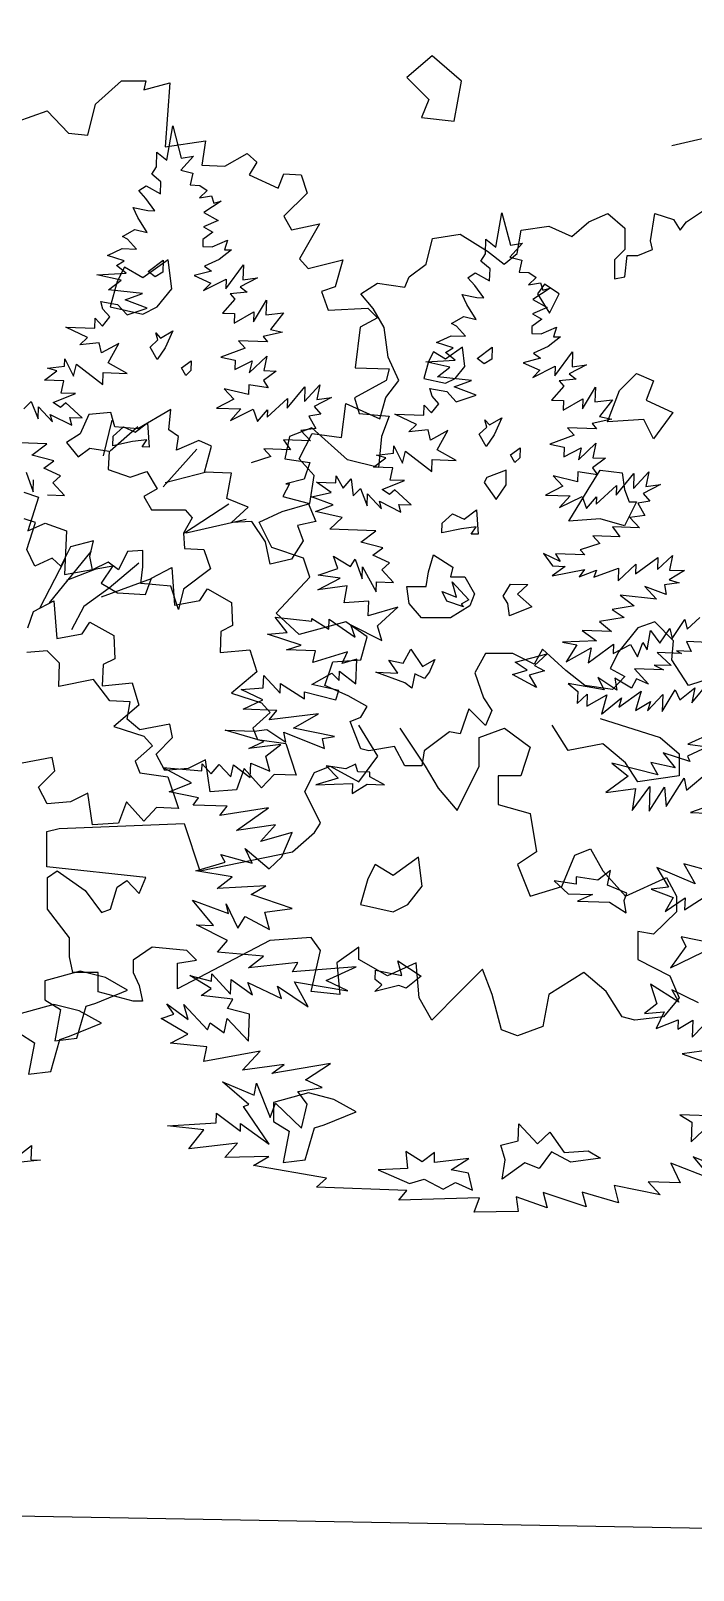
# Model space of a CAD drawing. Header units: inches. Extents: x -11 to 128, y 7 to 56.
# Drawn here: x 53.149 to 53.473, y 21.797 to 22.551 of the extents above; entities that cross this region are included whole.
import ezdxf

# ---------------------------------------------------------------- set-up
doc = ezdxf.new("R2010")
doc.units = ezdxf.units.IN
doc.header["$MEASUREMENT"] = 0
doc.layers.add('CAY', color=94, linetype='Continuous')
doc.layers.add('CAY-3', color=61, linetype='Continuous')
picture_1 = doc.add_image_def('image1.jpg', size_in_pixel=(1680, 1093))

# ---------------------------------------------------------------- blocks, each defined once
blk = doc.blocks.new('A$C76451831')
at = {"layer": 'CAY'}
for p, q in [((1732.8, 1302.8), (1656.2, 1285.1)), ((5943, 1269.4), (5949.7, 1306.8)), ((5949.7, 1306.8), (5958.9, 1271.5)), ((5931.9, 1262.1), (5932.4, 1277.9)), ((5932.4, 1277.9), (5943, 1269.4)), ((5926.6, 1254.1), (5931.9, 1262.1)), ((5972.1, 1273.8), (5958.5, 1258.4)), ((5958.9, 1271.5), (5972.1, 1273.8)), ((5936.7, 1245.6), (5926.6, 1254.1)), ((5936.3, 1232.4), (5936.7, 1245.6)), ((5958.5, 1258.4), (5971.5, 1255.2)), ((5971.5, 1255.2), (5968.8, 1242.2)), ((5912.4, 1236), (5920.7, 1241.1)), ((5920.2, 1227.6), (5912.4, 1236)), ((5930.2, 1214.1), (5920.2, 1227.6)), ((5920.7, 1241.1), (5936.3, 1232.4)), ((5968.8, 1242.2), (5979.2, 1241.8)), ((5987.1, 1236.1), (5978.7, 1228.2)), ((5978.7, 1228.2), (5991.9, 1230.5)), ((5979.2, 1241.8), (5987.1, 1236.1)), ((5991.9, 1230.5), (5994.4, 1222.3)), ((5906.3, 1217.6), (5922.5, 1214.3)), ((5911.3, 1206.6), (5906.3, 1217.6)), ((5922.5, 1214.3), (5930.2, 1214.1)), ((6002.6, 1224.7), (5983.6, 1212.2)), ((5983.6, 1212.2), (5999.1, 1203.5)), ((5994.4, 1222.3), (6002.6, 1224.7)), ((5894.8, 1185.8), (5908.2, 1193.5)), ((5908.2, 1193.5), (5921.6, 1190.3)), ((5921.6, 1190.3), (5911.3, 1206.6)), ((5999.1, 1203.5), (5983, 1196.4)), ((5983, 1196.4), (5993.3, 1190.6)), ((5900.1, 1182.9), (5894.8, 1185.8)), ((5910.1, 1172.2), (5900.1, 1182.9)), ((5982.6, 1182.8), (5982.3, 1175.1)), ((5993.3, 1190.6), (5982.6, 1182.8)), ((5992.7, 1174.7), (6009.3, 1181.8)), ((6009.3, 1181.8), (6006.2, 1171.5)), ((5878.2, 1165.1), (5894.3, 1172.7)), ((5896.6, 1159.5), (5878.2, 1165.1)), ((5894.3, 1172.7), (5910.1, 1172.2)), ((5982.3, 1175.1), (5992.7, 1174.7)), ((6000.4, 1160.8), (5984.3, 1153.7)), ((6013.9, 1171.3), (6000.4, 1160.8)), ((6006.2, 1171.5), (6013.9, 1171.3)), ((5866.6, 1144.2), (5898.8, 1145.8)), ((5893.1, 1138.3), (5866.6, 1144.2)), ((5888.2, 1154.3), (5896.6, 1159.5)), ((5898.8, 1145.8), (5888.2, 1154.3)), ((5991.8, 1148), (5973, 1143.2)), ((5973, 1143.2), (5991.3, 1134.9)), ((5984.3, 1153.7), (5991.8, 1148)), ((6007.4, 1128.9), (6026.9, 1154.9)), ((6026.9, 1154.9), (6026.3, 1138.6)), ((5879.6, 1127.9), (5893.1, 1138.3)), ((5916.6, 1123.9), (5879.6, 1127.9)), ((5983.3, 1127), (6007.8, 1139.3)), ((5991.3, 1134.9), (5983.3, 1127)), ((6007.8, 1139.3), (6007.4, 1128.9)), ((6042.3, 1140.8), (6023.3, 1131)), ((6023.3, 1131), (6030.9, 1125.3)), ((6026.3, 1138.6), (6042.3, 1140.8)), ((5871, 1115), (5889.4, 1111.7)), ((5873.4, 1106.8), (5871, 1115)), ((5889.4, 1111.7), (5899.9, 1100.4)), ((5897.8, 1116.8), (5916.6, 1123.9)), ((5921.5, 1107.8), (5897.8, 1116.8)), ((6017.4, 1117.6), (6003.8, 1102.2)), ((6030.9, 1125.3), (6012.2, 1123.3)), ((6012.2, 1123.3), (6017.4, 1117.6)), ((6037.9, 1092.9), (6051.8, 1116.4)), ((6051.8, 1116.4), (6051.3, 1100.6)), ((5864.5, 1085.8), (5864.9, 1096.7)), ((5864.9, 1096.7), (5872.8, 1088.2)), ((5872.8, 1088.2), (5880.8, 1098.4)), ((5880.8, 1098.4), (5873.4, 1106.8)), ((5899.9, 1100.4), (5921.5, 1107.8)), ((6003.8, 1102.2), (6016.9, 1101.8)), ((6016.5, 1091.4), (6038.3, 1103.8)), ((6016.9, 1101.8), (6016.5, 1091.4)), ((6038.3, 1103.8), (6037.9, 1092.9)), ((6051.3, 1100.6), (6070.4, 1102.6)), ((6070.4, 1102.6), (6056.2, 1084.5)), ((5856.5, 1075.7), (5832.8, 1086.9)), ((5832.8, 1086.9), (5864.5, 1085.8)), ((5848, 1067.8), (5856.5, 1075.7)), ((6069.6, 1081.4), (6048.2, 1076.7)), ((6048.2, 1076.7), (6053, 1071.1)), ((6056.2, 1084.5), (6069.6, 1081.4)), ((5869.4, 1069.8), (5848, 1067.8)), ((5871.7, 1058.8), (5869.4, 1069.8)), ((5890.7, 1069), (5871.7, 1058.8)), ((5879.1, 1048.1), (5890.7, 1069)), ((6028.7, 1064.2), (6002.1, 1054.3)), ((6053, 1071.1), (6021.3, 1072.2)), ((6021.3, 1072.2), (6028.7, 1064.2)), ((5812.7, 1042.3), (5831.4, 1044.3)), ((5823, 1039.2), (5812.7, 1042.3)), ((5831.4, 1044.3), (5831.6, 1052.5)), ((5831.6, 1052.5), (5841.4, 1033.6)), ((5841.4, 1033.6), (5844.6, 1046.6)), ((5844.6, 1046.6), (5873.3, 1024.3)), ((5900, 1036.5), (5879.1, 1048.1)), ((6002.1, 1054.3), (6017.8, 1051)), ((6017.8, 1051), (6017.5, 1040.6)), ((6017.5, 1040.6), (6036.4, 1050.3)), ((6033.2, 1037.3), (6052.4, 1055.2)), ((6036.4, 1050.3), (6033.2, 1037.3)), ((6052.4, 1055.2), (6049.1, 1039.5)), ((5809.5, 1029.2), (5823, 1039.2)), ((5830.8, 1028.5), (5809.5, 1029.2)), ((5827.6, 1015), (5830.8, 1028.5)), ((5873.3, 1024.3), (5873.7, 1037.4)), ((5873.7, 1037.4), (5900, 1036.5)), ((6062.7, 1039), (6048.8, 1028.6)), ((6048.8, 1028.6), (6053.9, 1020.7)), ((6049.1, 1039.5), (6062.7, 1039)), ((5819.1, 1004.9), (5843.5, 1014.5)), ((5843.5, 1014.5), (5827.6, 1015)), ((6016.3, 1008.4), (5997.4, 998.7)), ((6005.9, 1019.7), (6016.3, 1008.4)), ((6032.4, 1013.3), (6005.9, 1019.7)), ((6032.8, 1024.2), (6032.4, 1013.3)), ((6053.9, 1020.7), (6032.8, 1024.2)), ((6052.8, 988.6), (6074.8, 1009.1)), ((6074.5, 998.7), (6093.9, 1022)), ((6074.8, 1009.1), (6074.5, 998.7)), ((6093.3, 1005.7), (6110.2, 1024.2)), ((6093.9, 1022), (6093.3, 1005.7)), ((6122.9, 1010.1), (6104, 1000.4)), ((6110.2, 1024.2), (6107, 1008)), ((6107, 1008), (6122.9, 1010.1)), ((5787.1, 997.8), (5795.1, 1005.7)), ((5795.1, 1005.7), (5802.6, 986.9)), ((5802.6, 986.9), (5803.1, 1000)), ((5803.1, 1000), (5818.4, 983.6)), ((5818.4, 983.6), (5815.9, 991.8)), ((5815.9, 991.8), (5839.5, 980.1)), ((5827.1, 999.2), (5819.1, 1004.9)), ((5832.7, 1004.4), (5827.1, 999.2)), ((5850.7, 987.9), (5832.7, 1004.4)), ((5997.4, 998.7), (6024.1, 997.7)), ((6024.1, 997.7), (6012.8, 985)), ((6012.8, 985), (6037.3, 997.3)), ((6037.3, 997.3), (6042.2, 983.9)), ((6042.2, 983.9), (6053.1, 996.7)), ((6053.1, 996.7), (6052.8, 988.6)), ((6111.4, 992), (6098.2, 989.7)), ((6104, 1000.4), (6111.4, 992)), ((5839.5, 980.1), (5837.1, 988.4)), ((5837.1, 988.4), (5850.7, 987.9)), ((6105.9, 976.3), (6089.5, 974.1)), ((6098.2, 989.7), (6105.9, 976.3)), ((5812.1, 959.8), (5761.9, 961.5)), ((5795.8, 947.2), (5812.1, 959.8)), ((6070.5, 963.9), (6078.3, 953.2)), ((6099.9, 962.9), (6070.5, 963.9)), ((6089.5, 974.1), (6099.9, 962.9)), ((5819.6, 940.9), (5795.8, 947.2)), ((6056.8, 945.8), (6035.2, 938.9)), ((6078.3, 953.2), (6048.9, 954.2)), ((6048.9, 954.2), (6056.8, 945.8)), ((5789.7, 928.8), (5797.1, 907.3)), ((5808.9, 933.2), (5819.6, 940.9)), ((5827.2, 924.8), (5808.9, 933.2)), ((5818.7, 916.9), (5827.2, 924.8)), ((5797.1, 907.3), (5797.6, 920.4)), ((5831.4, 903.4), (5818.7, 916.9)), ((5812.9, 904), (5831.4, 903.4)), ((5778.9, 181.1), (5795.2, 193.7)), ((5795.2, 193.7), (5794.7, 177.9)), ((5805.1, 177.5), (5783.7, 175.5)), ((5794.7, 177.9), (5805.1, 177.5))]:
    blk.add_line(p, q, dxfattribs=at)
for points in [[(941.3, 1311.4), (974, 1323), (997.2, 1298.7), (1018.3, 1296.6), (1026.7, 1330.4), (1055.2, 1355.7), (1081.6, 1355.7), (1079.5, 1346.2), (1107.9, 1353.6), (1102.7, 1284), (1147, 1290.3), (1142.7, 1263.9), (1168.1, 1262.9), (1192.3, 1276.6), (1202.9, 1267.1), (1194.4, 1253.4), (1226.1, 1238.6), (1232.4, 1254.5), (1251.4, 1253.4), (1257.7, 1233.4), (1232.4, 1208), (1240.8, 1193.3), (1271.4, 1199.6), (1249.3, 1161.6), (1258.8, 1151.1), (1296.7, 1160.6), (1288.3, 1131.1), (1273.5, 1125.8), (1280.9, 1105.7), (1324.2, 1107.9), (1334.7, 1097.3), (1315.7, 1086.8), (1310.4, 1042.5), (1347.4, 1041.4), (1344.2, 1028.7), (1309.4, 1009.8), (1314.7, 992.9), (1347.4, 989.7), (1338.9, 967.6), (1335.8, 933.8), (1302, 942.3), (1263, 977.1), (1238.7, 967.6), (1233.4, 943.3), (1260.9, 939.1), (1254.5, 921.2), (1234.5, 915.9), (1238.7, 915.9), (1231.3, 902.2), (1258.8, 894.8), (1267.2, 874.8), (1247.2, 870.5), (1253.5, 853.7)], [(1696.1, 742.9), (1672.1, 743.7), (1677.2, 733.1), (1661.3, 733.7), (1666.6, 730.8), (1639.9, 731.7), (1655.3, 717.6), (1636.8, 718.2), (1647, 712.9), (1615.3, 714), (1630.6, 697.1), (1617.6, 703), (1611.9, 692.8), (1593.7, 703.8), (1595.9, 690.6), (1575.1, 704.5), (1582.3, 691.1), (1542.7, 697.9), (1553.3, 689.4), (1552.8, 676.3), (1563.6, 686.3), (1563.1, 673.2), (1584.9, 685.6), (1579.1, 664.5), (1601.1, 682.3), (1598, 672), (1622.6, 689.7), (1616.4, 668.6), (1632.6, 678.5), (1629.6, 668.1), (1646.1, 686.1), (1645.4, 667.6), (1659.8, 691.1), (1664.9, 680), (1681.2, 693.1), (1677.9, 676.9), (1697.3, 700.2)], [(1700.8, 644.3), (1673.6, 631.7), (1694.8, 628.7), (1673.2, 618.6), (1675.7, 613), (1646.5, 622.2), (1659.6, 605.9), (1633, 611.8), (1640.7, 598.4), (1590.4, 611), (1608.5, 596.8), (1583.9, 579.1), (1616.2, 583.4), (1612.6, 559.5), (1632.1, 585.5), (1631.2, 558.8), (1648, 585), (1649.9, 563.6), (1669.6, 594.7), (1671.9, 581.4), (1696.6, 601.9)], [(1703.5, 566.7), (1676.5, 557.2), (1695, 556.6)], [(1700.9, 492.5), (1669.1, 501.3), (1681.4, 479.5), (1639.5, 497.3), (1652.3, 475.6), (1633.6, 473.5), (1657.4, 464.5), (1648.7, 449), (1670.5, 464.1), (1670, 450.9), (1697.4, 468.6)], [(1698.2, 415), (1666.3, 421.6), (1671.3, 411), (1654.7, 387.5), (1689.7, 404.9)], [(1685, 349.3), (1656.1, 363.5), (1663.8, 350.1), (1632.7, 369.7), (1639.7, 348.2), (1626.2, 337.8), (1647.6, 339.7), (1638.8, 321.5), (1663.1, 331), (1662.7, 320.6), (1679, 330.5), (1678.3, 311.9), (1703.2, 337.8)], [(1699.1, 298), (1667.2, 293.7), (1691, 285.2)], [(1707.5, 225.7), (1664.9, 227.2), (1677.8, 219), (1677, 197.7), (1696.2, 215.6)], [(1736.8, 158), (1679.2, 181.3), (1699.6, 157), (1654.9, 174.5), (1665, 152.8), (1630.2, 154), (1643.3, 140), (1592.9, 149.9), (1597.7, 131.1), (1558.2, 142.9), (1562.6, 126.9), (1515.6, 142.2), (1520, 125.7), (1486, 137.8), (1488.1, 121.8), (1440.1, 120.8), (1446.1, 136.4), (1358.1, 134.1), (1366.6, 144.6), (1267.9, 148.1), (1279.1, 158.1), (1199.4, 171.8), (1216.1, 181.6), (1168, 180.6), (1181.7, 196.4), (1128.5, 190.1), (1145, 210.9), (1105.3, 215), (1158.5, 218.6), (1158.8, 229), (1184.9, 209.5), (1185.2, 217.6), (1216.5, 195.2), (1188.5, 236.1), (1194, 238.6), (1165.5, 263.2), (1199.8, 248.8), (1202.6, 261.9), (1217.6, 224.2), (1223.1, 239.9), (1251.6, 212.6), (1257.9, 238.7), (1247.6, 252.6), (1274.4, 257.1), (1256.2, 265.5), (1283.5, 283.1), (1219.2, 272.2), (1232.7, 282.1), (1187.2, 276), (1206.5, 296.7), (1144.9, 285.2), (1148.2, 301.4), (1108.5, 305.5), (1127.4, 315.3), (1098.5, 332.2), (1112.3, 337.1), (1104.5, 348.3), (1127.9, 331.1), (1123.1, 347.6), (1148.9, 320), (1151.8, 327.6), (1167.3, 316.6), (1170.6, 332.4), (1193.7, 307.5), (1194.8, 337), (1171, 343.2), (1176.8, 353.5), (1142, 357.4), (1153.2, 365.2), (1129.6, 379.1), (1153.4, 372.9), (1153.7, 381), (1174.2, 359), (1174.8, 374.8), (1198.2, 358.2), (1193.2, 371.5), (1229.8, 354.3), (1225.3, 367.6), (1258.9, 345.2), (1244, 372.4), (1302.2, 362.7), (1278.5, 373.9), (1311.2, 388.7), (1241.7, 383.4), (1247.5, 393.6), (1193.8, 387.8), (1210.1, 400.4), (1160, 404.8), (1170.8, 417.6), (1137, 434.6), (1155.6, 434), (1132.5, 461.5), (1171.9, 447), (1169.5, 457.5), (1182.2, 430.8), (1190.3, 443.7), (1216.6, 429.6), (1211.8, 448.3), (1241.4, 452.3), (1196.6, 467.5), (1212.8, 477.3), (1159.7, 474.2), (1176, 486.8), (1136.3, 493.6), (1168.4, 502.9), (1163.7, 511.2), (1197.8, 501.9), (1190.2, 518), (1216.2, 495.8), (1230.2, 508.9), (1241.6, 535.3), (1206.8, 525.6), (1223.3, 543.6), (1180.5, 537.4), (1215.8, 562.4), (1162.5, 553.9), (1170.5, 564), (1133.4, 565.3), (1139.1, 573.3), (1107.2, 579.8), (1131.5, 589.4), (1100.4, 606.4), (1142.9, 602.6), (1143.1, 610.3), (1153.2, 599.5), (1161.7, 609.7), (1174.4, 596.1), (1177.5, 609.1), (1195.6, 595.3), (1196.2, 611.2), (1217.2, 602.3), (1212.8, 618.8), (1229.1, 631.3), (1194, 627.1), (1210.6, 634.7), (1168.4, 647.1), (1200.1, 646), (1213.8, 647.7), (1234.6, 633.9), (1232.3, 644.8), (1276.9, 627), (1274.6, 637.9), (1287.8, 640.2), (1242.8, 649.4), (1270.1, 664.8), (1216.4, 658.5), (1224.9, 668.7), (1187.8, 670), (1209.5, 680.1), (1185.8, 691.3), (1209.9, 693.2), (1210.4, 706.8), (1228.3, 687.6), (1228.7, 698), (1254.8, 681.2), (1255.1, 688.9), (1289.2, 680), (1292.3, 690.3), (1263.1, 696.8), (1284.8, 709.2), (1292.7, 701.2), (1293, 711.6), (1311.1, 697.8), (1312.1, 724.6), (1296, 719.7), (1301.9, 732.6), (1263.9, 720.8), (1267.1, 733.8), (1235.4, 734.9), (1251.4, 739.8), (1214.7, 752), (1236, 753.5), (1223, 770.3), (1262.8, 766.2), (1262.9, 768.9), (1281.5, 757.4), (1281.9, 768.2), (1310.2, 748.6), (1305.7, 761.9), (1339.5, 744.9), (1334.6, 760.9), (1356.7, 781.5), (1324.6, 771.7), (1325.2, 788), (1298.4, 786.2), (1301.7, 804.7), (1269.4, 800.4), (1293.9, 813.1), (1270, 816.2), (1291.5, 823.6), (1286.5, 837), (1305.2, 825.9), (1310.4, 833.9), (1317.9, 812.3), (1318.3, 825.4), (1333.2, 798.2), (1333.6, 809), (1352.2, 808.4), (1339.5, 822), (1347.9, 829.8), (1329.6, 838.2), (1340.3, 846), (1316.5, 852.2), (1332.8, 864.8), (1282.6, 866.6), (1296.2, 879.2), (1266.9, 885.7), (1286.2, 893.2), (1262.5, 901.7), (1284, 906.4), (1268.1, 917.8), (1289.3, 917.1), (1289.6, 924.8), (1297.3, 911.4), (1305.8, 921.5), (1307.9, 902.9), (1315.9, 910.7), (1323.4, 891.9), (1323.8, 905), (1339.1, 888.6), (1336.7, 896.9), (1360.3, 885.2), (1357.8, 893.4), (1371.4, 892.9), (1353.4, 909.4), (1347.8, 904.2), (1339.8, 909.9), (1364.2, 919.5), (1348.4, 920), (1351.5, 933.5), (1330.3, 934.3), (1343.8, 944.2), (1333.4, 947.3), (1352.1, 949.4), (1352.4, 957.5), (1362.1, 938.6), (1365.3, 951.6), (1394, 929.3), (1394.4, 942.4), (1420.7, 941.5), (1399.8, 953.1), (1411.4, 974), (1392.5, 963.8), (1390.1, 974.8), (1368.8, 972.8), (1377.2, 980.7), (1353.6, 991.9), (1385.3, 990.8), (1385.6, 1001.7), (1393.5, 993.3), (1401.6, 1003.4), (1394.2, 1011.8), (1391.7, 1020.1), (1410.2, 1016.7), (1420.7, 1005.5), (1442.2, 1012.9), (1418.5, 1021.8), (1437.3, 1028.9), (1400.3, 1032.9), (1413.8, 1043.3), (1387.3, 1049.2), (1419.5, 1050.8), (1409, 1059.4), (1417.3, 1064.5), (1398.9, 1070.1), (1415, 1077.7), (1430.9, 1077.2), (1420.8, 1088), (1415.5, 1090.9), (1428.9, 1098.6), (1442.4, 1095.4), (1432.1, 1111.6), (1427, 1122.6), (1443.2, 1119.4), (1450.9, 1119.1), (1441, 1132.6), (1433.1, 1141), (1441.4, 1146.2), (1457, 1137.5), (1457.5, 1150.6), (1447.3, 1159.1), (1452.6, 1167.1), (1453.1, 1182.9), (1463.7, 1174.4), (1470.5, 1211.8), (1479.7, 1176.6), (1492.9, 1178.8), (1479.2, 1163.4), (1492.2, 1160.3), (1489.5, 1147.2), (1499.9, 1146.8), (1507.9, 1141.1), (1499.4, 1133.3), (1512.7, 1135.5), (1515.1, 1127.3), (1523.3, 1129.7), (1504.3, 1117.2), (1519.9, 1108.5), (1503.8, 1101.4), (1514, 1095.6), (1503.3, 1087.8), (1503, 1080.1), (1513.4, 1079.7), (1530, 1086.9), (1526.9, 1076.5), (1534.6, 1076.3), (1521.1, 1065.9), (1505, 1058.7), (1512.5, 1053), (1493.8, 1048.2), (1512, 1039.9), (1504.1, 1032), (1528.5, 1044.3), (1528.1, 1033.9), (1547.6, 1060), (1547.1, 1043.7), (1563, 1045.8), (1544.1, 1036.1), (1551.6, 1030.3), (1532.9, 1028.3), (1538.2, 1022.7), (1524.5, 1007.3), (1537.6, 1006.8), (1537.3, 996.4), (1559, 1008.8), (1558.6, 997.9), (1572.6, 1021.5), (1572, 1005.6), (1591.1, 1007.7), (1576.9, 989.6), (1590.4, 986.4), (1568.9, 981.7), (1573.7, 976.1), (1542, 977.2), (1549.5, 969.2), (1522.8, 959.3), (1538.6, 956), (1538.2, 945.6), (1557.1, 955.4), (1554, 942.3), (1573.2, 960.2), (1569.9, 944.5), (1583.5, 944), (1569.5, 933.6), (1574.7, 925.7), (1553.5, 929.2), (1553.1, 918.3), (1526.6, 924.7), (1537.1, 913.4), (1518.2, 903.7), (1544.9, 902.7), (1533.5, 890), (1558, 902.3), (1563, 889), (1573.8, 901.7), (1573.5, 893.6), (1595.6, 914.1), (1595.2, 903.7), (1614.6, 927.1), (1614, 910.8), (1631, 929.2), (1627.7, 913), (1643.6, 915.2), (1624.7, 905.4), (1632.1, 897), (1618.9, 894.7), (1626.6, 881.3), (1610.2, 879.2), (1620.7, 867.9), (1591.3, 868.9), (1599.1, 858.2), (1569.6, 859.3), (1577.5, 850.8), (1556, 843.9), (1561.2, 838.3), (1529.1, 839.4), (1534.2, 831), (1515.9, 839.8), (1525.9, 826.3), (1539.5, 825.9), (1525.5, 815.5), (1560.6, 822.4), (1554.9, 814.4), (1573.8, 821.9), (1570.8, 813.9), (1597.8, 823.8), (1597.4, 810.2), (1616.6, 828.2), (1616.2, 817.7), (1640.9, 835.5), (1640.4, 822.3), (1656.8, 837.6), (1653.5, 821.9), (1669.8, 821.3), (1653.1, 811), (1663.9, 807.9), (1648, 805.8), (1649.9, 795.3), (1626.6, 803.8), (1639.3, 790.2), (1599.5, 794.3), (1615, 782.9), (1590.8, 778.7), (1604.1, 770.1), (1577.2, 765.6), (1590, 754.7), (1558.3, 755.8), (1573.8, 744.4), (1536.6, 743), (1552.3, 740.2), (1540.8, 721.6), (1568.1, 736.9), (1564.8, 720.7), (1592.2, 741.1), (1591.9, 730.6), (1610.8, 740.4), (1618.5, 727), (1624.5, 742.7), (1629.2, 734.8), (1632.6, 756), (1643, 742), (1654, 757.9), (1656.3, 747), (1670.2, 767.8), (1672.6, 757.3), (1686.6, 770)], [(5963.8, 1034.3), (5959.1, 1042.6), (5969.8, 1050.4), (5969.4, 1039.5), (5963.8, 1034.3)], [(1253.5, 853.7), (1240.8, 833.6), (1217.6, 828.4), (1212.4, 852.6), (1197.6, 874.8), (1175.4, 873.7), (1193.4, 890.6), (1170.2, 900.1), (1175.4, 927.5), (1145.9, 928.6), (1153.3, 957), (1139.6, 963.4), (1115.3, 952.8), (1117.4, 967.6), (1106.9, 975), (1109, 997.1), (1073.1, 976), (1047.8, 978.1), (1043.6, 993.9), (1019.3, 991.8), (1009.9, 970.7), (995.1, 961.2), (1007.7, 945.4), (1020.4, 954.9), (1041.5, 951.8), (1040.4, 931.7), (1064.7, 923.3), (1082.6, 929.6), (1094.2, 910.6), (1079.5, 902.2), (1087.9, 887.4), (1124.8, 887.4), (1132.2, 879), (1122.7, 862.1), (1123.8, 845.2), (1144.9, 844.2), (1152.2, 823.1), (1122.7, 800.9), (1117.4, 778.8), (1109, 804.1), (1076.3, 807.3), (1078.4, 825.2), (1078.4, 843.1), (1061.5, 842.1), (1052, 822), (1040.4, 830.5), (1023.6, 822), (1020.4, 836.8), (1024.6, 853.7), (999.3, 847.3), (988.8, 826.2), (979.3, 834.7), (960.3, 826.2), (951.8, 844.2), (961.3, 873.7), (948.7, 877.9)], [(1044.7, 985.5), (1035.2, 946.5)], [(1073.1, 978.1), (1042.6, 951.8)], [(1137.5, 953.9), (1100.6, 912.7)], [(1484.5, 939.3), (1479.8, 947.6), (1490.5, 955.4), (1490.1, 944.5), (1484.5, 939.3)], [(1148, 928.6), (1102.7, 917)], [(1172.3, 893.7), (1123.8, 862.1)], [(1191.3, 876.9), (1125.9, 862.1)], [(952.9, 758.7), (959.2, 776.7), (981.4, 788.3), (984.5, 747.1), (1012, 752.4), (1020.4, 765.1), (1046.8, 750.3), (1047.8, 725), (1035.2, 718.7), (1034.1, 695.5), (1066.8, 698.6), (1074.2, 674.4), (1046.8, 651.2), (1079.5, 640.6), (1089, 630.1), (1070, 613.2), (1075.2, 600.5), (1105.8, 596.3), (1117.4, 561.5), (1093.2, 562.6), (1079.5, 547.8), (1060.5, 568.9), (1052, 545.7), (1023.6, 543.6), (1018.3, 578.4), (999.3, 568.9), (974, 566.8), (964.5, 584.7), (982.4, 602.7), (979.3, 617.4), (946.6, 611.1)], [(1021.5, 842.1), (976.1, 786.2)], [(993, 832.6), (965.6, 779.8)], [(1074.2, 829.4), (1041.5, 802), (1014.1, 782), (1000.4, 756.6)], [(1027.8, 823.1), (995.1, 810.4)], [(1033.1, 792.5), (1087.9, 812.5)]]:
    blk.add_lwpolyline(points, dxfattribs=at)
for points in [[(1418.3, 1311.9), (1426.2, 1355.4), (1394.5, 1383.2), (1366.8, 1359.4), (1390.6, 1335.6), (1382.7, 1315.8)], [(1109.9, 1128.8), (1106, 1160.5), (1078.3, 1140.7), (1058.5, 1152.6), (1050.5, 1136.7), (1042.6, 1109), (1078.3, 1101.1), (1094.1, 1109)], [(5922.9, 1147.7), (5939.2, 1160.3), (5938.7, 1147.1), (5930.4, 1142)], [(5925, 1065.1), (5933.4, 1073), (5931, 1080.8), (5936.2, 1075.1), (5949.6, 1082.8), (5941.3, 1064.5), (5932.7, 1051.7)], [(1443.6, 1052.7), (1459.9, 1065.3), (1459.5, 1052.2), (1451.1, 1047)], [(1445.7, 970.1), (1454.1, 978), (1451.7, 985.8), (1456.9, 980.2), (1470.4, 987.9), (1462, 969.6), (1453.4, 956.7)], [(5923.9, 955.9), (5916.2, 956.2), (5921.4, 964.1), (5905.5, 962), (5884.1, 957.3), (5884.4, 968.1), (5895.7, 978.2), (5908.6, 972.3), (5922.1, 982.7)], [(1444.6, 860.9), (1436.9, 861.2), (1442.2, 869.2), (1426.3, 867), (1404.8, 862.3), (1405.2, 873.2), (1416.4, 883.2), (1429.3, 877.3), (1442.8, 887.7)], [(1428.7, 781.7), (1410.3, 787.8), (1405.3, 798.4), (1420.9, 792.4), (1416.1, 808.9), (1434.4, 789.2), (1426.1, 784.5)], [(1476.9, 785.4), (1471.7, 793.3), (1479.9, 806.6), (1498.9, 806), (1487.6, 795.5), (1503, 781.8), (1478.7, 771.8)], [(1364.6, 698.7), (1332.9, 710.2), (1356.9, 709.4), (1346.9, 723.3), (1362.7, 720.1), (1370.9, 735.6), (1383.8, 716.6), (1397.3, 724.3), (1391.3, 710.9), (1386.1, 703.4), (1375.4, 708.7), (1372.1, 693)], [(1485.1, 721.2), (1519.8, 730.4), (1506.2, 717.8), (1516.9, 712), (1500.4, 707.1), (1508.1, 693.7), (1481.9, 707.7), (1497.9, 712.6)], [(1313.2, 601.7), (1310.8, 609.9), (1300.2, 604.8), (1278.6, 608.3), (1291.7, 594.7), (1267.4, 587.4), (1307.3, 588.7), (1306.9, 577.9), (1323.2, 588.2), (1342.2, 587.5), (1326.2, 596.2), (1326.3, 601.2)], [(1603.8, 461), (1606.8, 469), (1585.8, 477.9), (1589, 493.7), (1575.1, 483.3), (1551.6, 486.8), (1551.4, 479.1), (1527.5, 482.7), (1542.8, 468.5), (1569.5, 467.6), (1553, 460.5), (1587.8, 459.2), (1606, 447.7)], [(1332, 374.8), (1332.4, 385.2), (1361.2, 379.2), (1356.8, 395.2), (1382.5, 378.5), (1366.1, 365.4), (1358.1, 368.4), (1331.6, 361.7), (1339.5, 369.1)], [(1037.6, 376.9), (1009.9, 384), (971.5, 373.4), (971.5, 352.7), (988.6, 342.1), (982.2, 307.9), (1006.3, 310.8), (1016.4, 345.6), (1027, 349.2), (1061.8, 363.3)], [(1474.2, 178.1), (1469.4, 194.1), (1488.1, 198.9), (1488.8, 217.4), (1509.3, 195.4), (1522.9, 208.1), (1538.4, 186.2), (1564.8, 188), (1578.1, 179.9), (1545.8, 175.6), (1524.8, 186.7), (1511.1, 168.6), (1495.4, 174.6), (1470.8, 156.9)], [(1438.2, 144.9), (1433.9, 163.6), (1414.9, 167), (1434.4, 179.5), (1396.7, 175.3), (1397, 186.2), (1383.5, 175.8), (1365.4, 187.3), (1367.4, 168.6), (1335.2, 167), (1369.6, 152.2), (1385.6, 157.1), (1406.5, 146), (1419.9, 153.2)]]:
    blk.add_lwpolyline(points, close=True, dxfattribs=at)
at = {"layer": 'CAY-3'}
for p, q in [((6416.3, 659.8), (6481.8, 639.1)), ((6173.4, 618.5), (6152.8, 652.7)), ((6197.6, 649.2), (6225.3, 607.9)), ((6284.2, 639.1), (6312, 649.2)), ((6284.2, 607.9), (6284.2, 639.1)), ((6312, 649.2), (6339.7, 628.5)), ((6381.5, 625), (6363.8, 652.7)), ((6481.8, 639.1), (6502.4, 621.4)), ((6339.7, 628.5), (6329.6, 597.3)), ((6419.3, 632.1), (6381.5, 625)), ((6444, 611.4), (6419.3, 632.1)), ((6104.4, 600.8), (6121.5, 607.9)), ((6121.5, 607.9), (6152.8, 590.8)), ((6152.8, 590.8), (6173.4, 618.5)), ((6225.3, 607.9), (6239.4, 583.7)), ((6260.1, 559.5), (6284.2, 607.9)), ((6457.6, 590.8), (6444, 611.4)), ((6502.4, 621.4), (6502.4, 597.3)), ((6093.8, 580.2), (6104.4, 600.8)), ((6304.9, 597.3), (6304.9, 566)), ((6329.6, 597.3), (6304.9, 597.3)), ((6502.4, 597.3), (6457.6, 590.8)), ((6110.9, 545.4), (6093.8, 580.2)), ((6239.4, 583.7), (6260.1, 559.5)), ((6304.9, 566), (6339.7, 556)), ((6339.7, 556), (6346.7, 514.1)), ((5812.2, 536.3), (5825.7, 539.8)), ((5825.7, 539.8), (5961.9, 545.3)), ((5961.9, 545.3), (5979, 493.4)), ((6104.4, 535.3), (6110.9, 545.4)), ((5812.2, 497.9), (5812.2, 536.3)), ((6080.2, 514.1), (6104.4, 535.3)), ((5979, 493.4), (6080.2, 514.1)), ((6346.7, 514.1), (6326.1, 500.5)), ((6374.5, 476.3), (6388.6, 510.6)), ((6388.6, 510.6), (6405.7, 517.6)), ((6405.7, 517.6), (6419.3, 493.4)), ((5920.1, 486.4), (5812.2, 497.9)), ((5812.8, 486.4), (5823.4, 493.4)), ((5823.4, 493.4), (5854, 472.2)), ((6326.1, 500.5), (6339.7, 465.7)), ((6419.3, 493.4), (6444, 465.7)), ((5812.8, 451.6), (5812.8, 486.4)), ((5854, 472.2), (5871.7, 448)), ((5881.7, 451.6), (5888.8, 475.7)), ((5888.8, 475.7), (5899.4, 482.8)), ((5899.4, 482.8), (5913, 468.7)), ((5913, 468.7), (5920.1, 486.4)), ((6339.7, 465.7), (6374.5, 476.3)), ((6444, 465.7), (6488.8, 486.4)), ((6488.8, 486.4), (6499.5, 465.7)), ((6499.5, 465.7), (6499.5, 448.6)), ((5836.9, 420.3), (5812.8, 451.6)), ((5871.7, 448), (5881.7, 451.6)), ((6499.5, 448.6), (6474.7, 424.4)), ((5836.9, 399.6), (5836.9, 420.3)), ((6100.9, 420.9), (6055.5, 417.4)), ((6110.9, 406.7), (6100.9, 420.9)), ((6457.6, 427.4), (6457.6, 396.7)), ((6474.7, 424.4), (6457.6, 427.4)), ((5927.1, 410.3), (5906.5, 396.1)), ((5964.9, 406.7), (5927.1, 410.3)), ((6055.5, 417.4), (5954.9, 364.8)), ((5975.5, 396.1), (5964.9, 406.7)), ((6100.9, 361.9), (6110.9, 406.7)), ((6152.8, 410.3), (6128.6, 393.2)), ((6152.8, 396.7), (6152.8, 410.3)), ((5840.5, 382.5), (5836.9, 399.6)), ((5906.5, 396.1), (5906.5, 382.5)), ((5954.9, 392.6), (5975.5, 396.1)), ((5954.9, 364.8), (5954.9, 392.6)), ((6128.6, 393.2), (6132.1, 358.4)), ((6184, 379), (6152.8, 396.7)), ((6215.3, 393.2), (6184, 379)), ((6218.8, 354.8), (6215.3, 393.2)), ((6457.6, 396.7), (6492.4, 379)), ((5868.2, 382.5), (5840.5, 382.5)), ((5868.2, 361.3), (5868.2, 382.5)), ((5906.5, 382.5), (5913, 368.4)), ((6287.8, 386.1), (6263.6, 361.9)), ((6298.4, 358.4), (6287.8, 386.1)), ((6398.6, 382.6), (6360.3, 358.4)), ((6422.8, 361.9), (6398.6, 382.6)), ((6492.4, 379), (6502.4, 354.8)), ((5906.5, 351.3), (5868.2, 361.3)), ((5913, 368.4), (5916.5, 351.3)), ((6132.1, 358.4), (6100.9, 361.9)), ((6232.4, 330.6), (6218.8, 354.8)), ((6263.6, 361.9), (6232.4, 330.6)), ((6308.4, 320), (6298.4, 358.4)), ((6360.3, 358.4), (6353.8, 323.6)), ((6440.5, 334.2), (6422.8, 361.9)), ((6502.4, 354.8), (6485.3, 334.2)), ((5916.5, 351.3), (5906.5, 351.3)), ((6326.1, 313.5), (6308.4, 320)), ((6353.8, 323.6), (6326.1, 313.5)), ((6454.1, 330.6), (6440.5, 334.2)), ((6485.3, 334.2), (6454.1, 330.6))]:
    blk.add_line(p, q, dxfattribs=at)
for points in [[(6542.8, 705.5), (6512.9, 696), (6494.4, 724), (6496.4, 744.4), (6475.9, 765.3), (6457.5, 758.6), (6436.6, 733), (6427.2, 714.5), (6443.3, 705.5), (6429.6, 691.3), (6399.7, 696), (6378.8, 712.2), (6353.3, 735.4), (6344.3, 719.2), (6321.1, 730.6), (6291.2, 730.6), (6279.4, 709.8), (6288.8, 682.3), (6297.9, 668.5), (6291.2, 652), (6279.4, 663.8), (6272.8, 670.4), (6263.3, 643), (6251.9, 645.3), (6224, 624.5), (6221.6, 608.3), (6203.1, 608.3), (6191.7, 629.2), (6163.8, 624.5), (6154.8, 626.8), (6143.4, 656.7), (6154.8, 661.4), (6161.9, 672.8), (6141, 684.6), (6115.5, 696), (6124.5, 721.6), (6154.8, 724), (6161.9, 749.1), (6138.7, 765.3), (6087.6, 751.5), (6062.4, 774.7), (6099.4, 814), (6092.3, 834.9), (6057.7, 846.3), (6043.9, 874.2), (6069.1, 885.6), (6099.4, 894.6), (6104.1, 924.9), (6087.6, 943.4), (6101.7, 970.9), (6134, 966.6), (6138.7, 1003.6), (6175.6, 987), (6182.3, 1010.2), (6196.5, 1028.7), (6184.7, 1054.3), (6180.3, 1086.5), (6168.5, 1107.4), (6154.8, 1123.5), (6173.3, 1134.9), (6203.1, 1130.6), (6207.9, 1142), (6226.3, 1155.7), (6233.4, 1183.7), (6263.3, 1188.4), (6293.2, 1169.9), (6311.6, 1155.7), (6325.8, 1167.5), (6330.1, 1192.7), (6360.4, 1197.4), (6385.5, 1186), (6404, 1202.1), (6424.8, 1211.2), (6443.3, 1195.1), (6443.3, 1171.9), (6431.9, 1160.5), (6431.9, 1139.6), (6443.3, 1142), (6445.7, 1165.2), (6457.5, 1165.2), (6473.6, 1171.9), (6471.2, 1181.3), (6475.9, 1211.2), (6496.4, 1204.5), (6503.5, 1192.7), (6510.5, 1202.1), (6531.4, 1215.9)], [(5787.1, 906.8), (5802.9, 901.5), (5791.3, 864.6), (5810.3, 873), (5833.5, 864.6), (5831.4, 817.1), (5884.1, 826.6), (5871.5, 807.6), (5889.4, 797.1), (5920, 795), (5926.3, 812.9), (5948.5, 824.5), (5951.6, 783.4), (5979, 788.7), (5987.5, 801.3), (6013.8, 786.5), (6014.9, 761.2), (6002.2, 754.9), (6001.2, 731.7), (6033.9, 734.9), (6041.3, 710.6), (6013.8, 687.4), (6046.5, 676.9), (6056, 666.3), (6037, 649.4), (6042.3, 636.8), (6072.9, 632.6), (6084.5, 597.8), (6060.2, 598.8), (6046.5, 584), (6027.6, 605.1), (6019.1, 581.9), (5990.6, 579.8), (5985.4, 614.6), (5966.4, 605.1), (5941.1, 603), (5931.6, 621), (5949.5, 638.9), (5946.3, 653.7), (5913.6, 647.3), (5899.9, 658.9), (5903.1, 677.9), (5881, 679), (5863, 702.2), (5825.1, 694.8), (5826.1, 720.1), (5812.4, 733.8), (5790.2, 731.7)]]:
    blk.add_lwpolyline(points, dxfattribs=at)
for points in [[(6371.5, 1123.4), (6355.7, 1134), (6347.8, 1123.4), (6361, 1102.3)], [(6268.6, 1044.2), (6266, 1065.3), (6247.5, 1052.1), (6234.3, 1060.1), (6229, 1049.5), (6223.7, 1031), (6247.5, 1025.7), (6258, 1031)], [(6437.5, 1017.8), (6456, 1036.3), (6474.5, 1028.4), (6466.5, 1007.2), (6495.6, 994), (6474.5, 965), (6463.9, 986.1), (6424.3, 983.5)], [(6292.4, 922.8), (6289.7, 917.5), (6302.9, 899), (6313.5, 914.8), (6313.5, 930.7)], [(6403.2, 909.6), (6416.4, 930.7), (6440.2, 928), (6442.8, 909.6), (6448.1, 896.4), (6456, 896.4), (6442.8, 870), (6416.4, 877.9), (6382.1, 875.2)], [(6252.8, 814.5), (6268.6, 814.5), (6279.2, 796), (6273.9, 782.8), (6252.8, 769.6), (6221.1, 769.6), (6207.9, 785.5), (6205.3, 803.9), (6226.4, 803.9), (6229, 819.8), (6234.3, 838.3), (6255.4, 825.1)], [(6222, 476.6), (6218.1, 508.3), (6190.4, 488.5), (6170.6, 500.4), (6162.6, 484.6), (6154.7, 456.8), (6190.4, 448.9), (6206.2, 456.8)], [(5847.5, 340.7), (5819.8, 347.7), (5781.5, 337.1), (5781.5, 316.5), (5798.6, 305.9), (5792.1, 271.6), (5816.3, 274.6), (5826.3, 309.4), (5836.9, 312.9), (5871.7, 327.1)], [(6125.5, 244), (6097.8, 251.1), (6059.5, 240.5), (6059.5, 219.9), (6076.6, 209.2), (6070.1, 175), (6094.3, 178), (6104.3, 212.8), (6114.9, 216.3), (6149.7, 230.5)]]:
    blk.add_lwpolyline(points, close=True, dxfattribs=at)

msp = doc.modelspace()

# ---------------------------------------------------------------- linework, layer by layer
msp.add_line((11.80074, 22.55984), (70.25366, 21.51914))

# ---------------------------------------------------------------- block references
at = {"layer": 'CAY', "xscale": 0.0004489089019145984, "yscale": 0.0004489089019145984, "zscale": 0.0004489089019145984}
for p in [(50.54729, 21.91828), (52.71935, 21.91828)]:
    msp.add_blockref('A$C76451831', p, dxfattribs=at)

# ---------------------------------------------------------------- pictures from other files: only their frames are drawn
image = msp.add_image(picture_1, insert=(12.49661, 7.37723), size_in_units=(74.4025, 48.40591))
image.dxf.flags = 6

doc.saveas('drawing.dxf')
